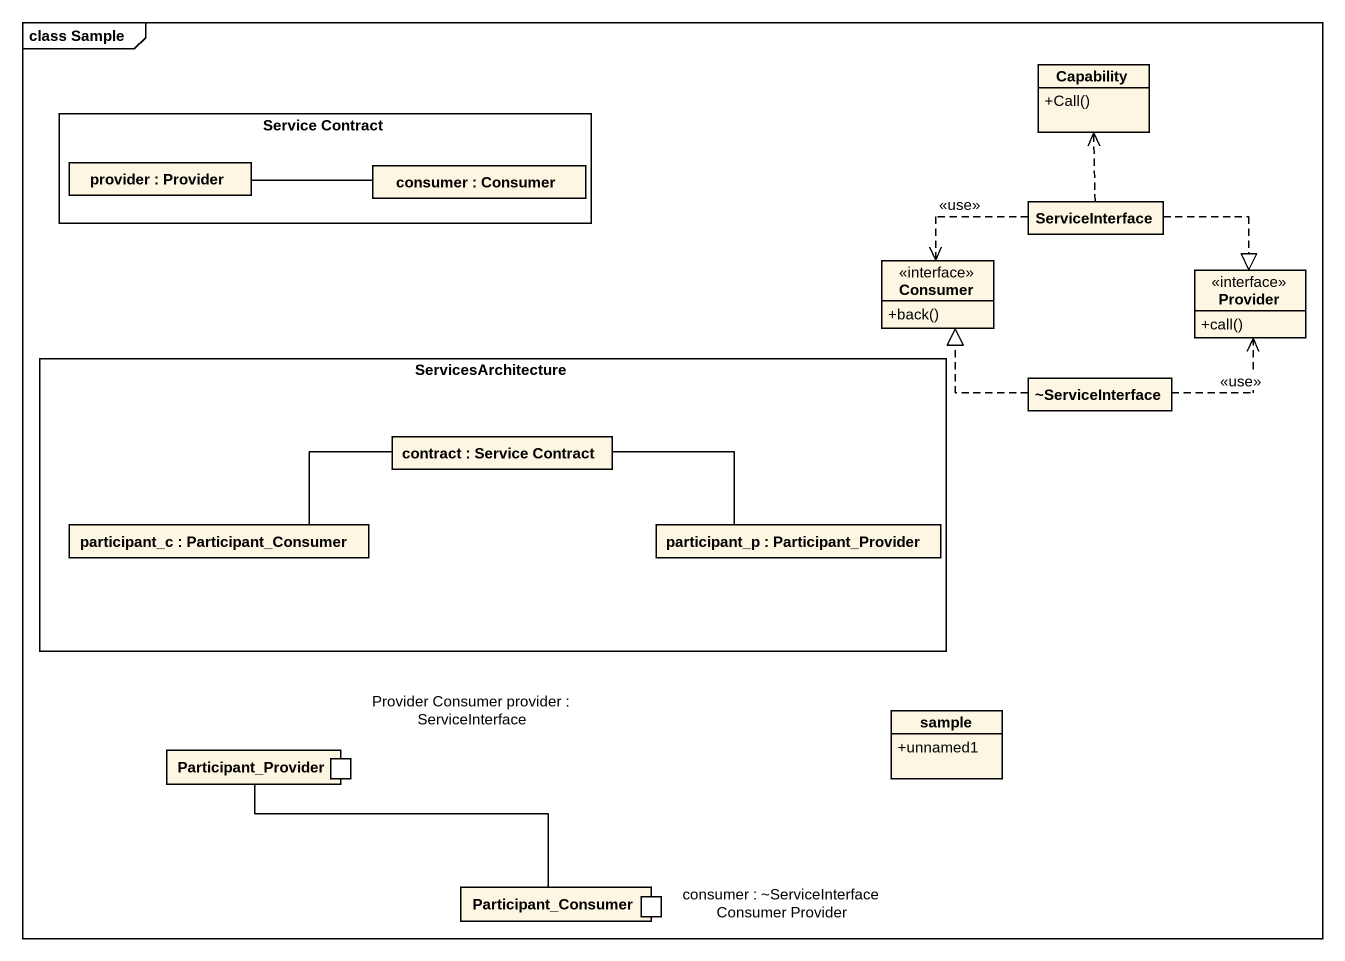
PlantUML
@startuml
mainframe class Sample
allowmixing
hide circle
hide empty members
skinparam classAttributeIconSize 0
class Capability {
  +Call()
}
rectangle "Service Contract" as Service_Contract {
  rectangle "provider : Provider" as provider
  rectangle "consumer : Consumer" as consumer
}
class ServiceInterface
interface Consumer {
  +back()
}
interface Provider {
  +call()
}
rectangle ServicesArchitecture {
  rectangle "contract : Service Contract" as contract
  rectangle "participant_c : Participant_Consumer" as participant_c
  rectangle "participant_p : Participant_Provider" as participant_p
}
class "~ServiceInterface" as ServiceInterface_2
class sample {
  +unnamed1
}
rectangle Participant_Provider {
  port "Provider Consumer provider : ServiceInterface" as Provider_Consumer_provider
}
rectangle Participant_Consumer {
  port "consumer : ~ServiceInterface Consumer Provider" as consumer_ServiceInterface
}
provider -right- consumer
ServiceInterface .up.> Capability
ServiceInterface .left.> Consumer : <<use>>
ServiceInterface .right.|> Provider
ServiceInterface_2 .up.|> Consumer
ServiceInterface_2 .up.> Provider : <<use>>
contract -right- participant_p
participant_c -right- contract
Participant_Provider -right- Participant_Consumer
@enduml
